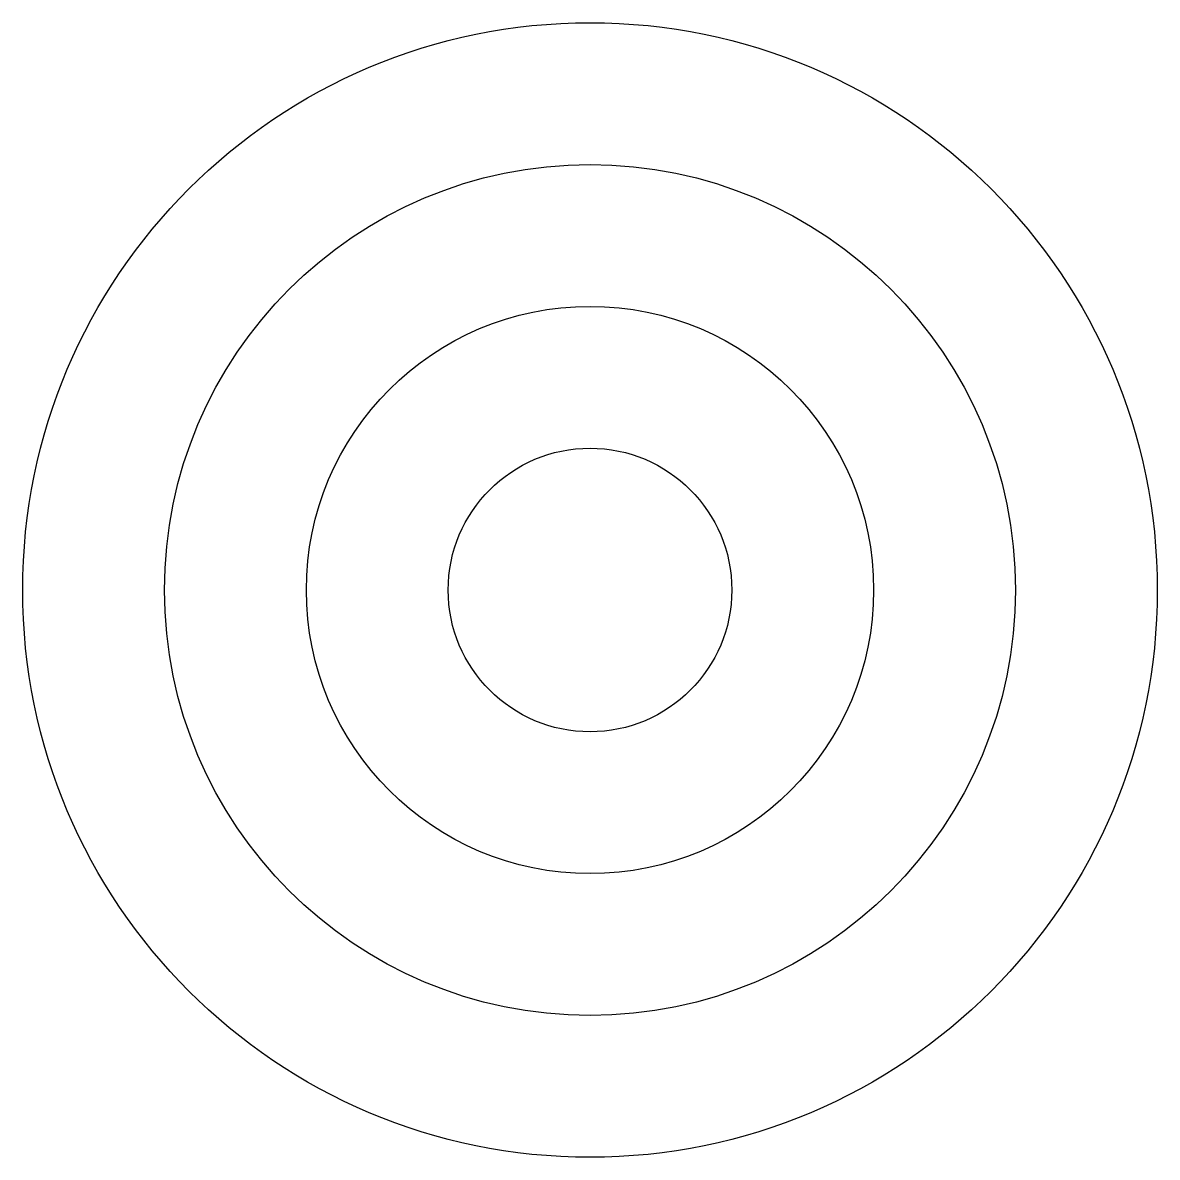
# Model space of a CAD drawing. Units: millimetres at full size, sheet at 1:100. Extents: x -9429 to 2816, y -9612 to 2633.
import ezdxf

# ---------------------------------------------------------------- set-up
doc = ezdxf.new("R2010")
doc.units = ezdxf.units.MM
doc.header["$LTSCALE"] = 100
doc.layers.add('0-0', color=7, linetype='Continuous')

msp = doc.modelspace()

# ---------------------------------------------------------------- linework, layer by layer
at = {"layer": '0-0'}
for radius in [6122.4, 4591.8, 3061.2, 1530.6]:
    msp.add_circle((-3306.1, -3489.8), radius, dxfattribs=at)

doc.saveas('drawing.dxf')
